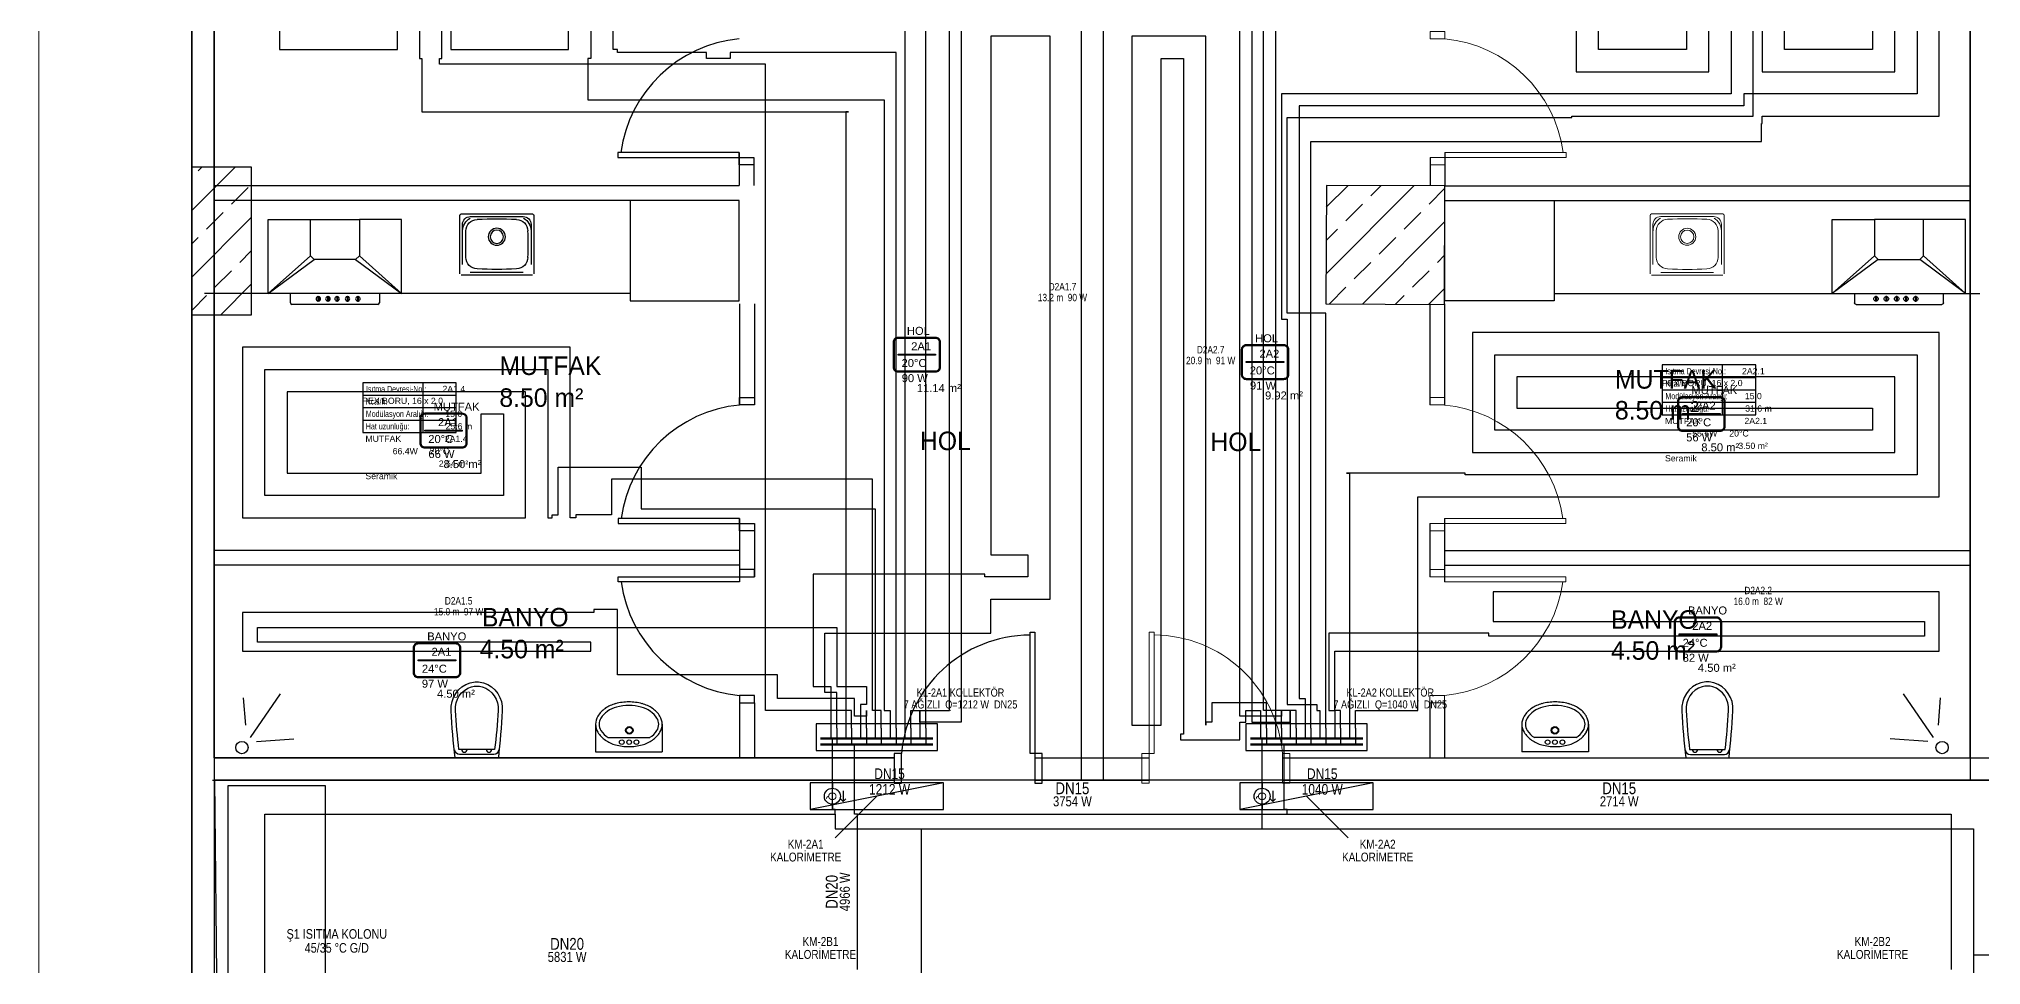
# Model space of a CAD drawing. Header units: centimetres. Extents: x 247996 to 315152, y -468471 to -440326.
# Drawn here: x 286969 to 288279, y -441867 to -441242 of the extents above; entities that cross this region are included whole.
import ezdxf
from ezdxf.enums import TextEntityAlignment as Align

# ---------------------------------------------------------------- set-up
doc = ezdxf.new("R2010")
doc.units = ezdxf.units.CM
doc.linetypes.add('ISITMA DONUS HATTI', pattern=[1.66, 1.57, -0.02, -0.07])
for name, color, linetype, lineweight in [('SCOTT-ANTED', 144, 'Continuous', 0), ('SCOTT-ARC_Tefriş1', 117, 'Continuous', 9), ('SCOTT-M_Kapi_Kesit', 171, 'Continuous', 20), ('SCOTT-MTY-ISITMA-CAP', 41, 'Continuous', 30), ('SCOTT-MTY-ISITMA-DONUS-BORU', 30, 'ISITMA DONUS HATTI', 30), ('SCOTT-MTY-ISITMA-GIDIS-BORU', 10, 'Continuous', 30)]:
    doc.layers.add(name, color=color, linetype=linetype, lineweight=lineweight)
for name, color, linetype in [('SCOTT-MKDU0', 50, 'Continuous'), ('SCOTT-MTY-ISIKAYBIMAHAL', 2, 'Continuous'), ('SCOTT-MTY-KALORIMETRE', 6, 'Continuous'), ('SCOTT-MTY-KOLLETÖR', 7, 'Continuous'), ('SCOTT-MTY-PEX-BORU', 1, 'Continuous'), ('SCOTT-MTY-RADYATÖR', 2, 'Continuous'), ('SCOTT-MTY-SAYAC', 3, 'Continuous'), ('SCOTT-MTY-TES-SAFT', 8, 'Continuous')]:
    doc.layers.add(name, color=color, linetype=linetype)
doc.styles.add('MtXpl_Comic_Sans_MS', font='comic.ttf')
doc.styles.add('MTYCAPLT', font='arial.ttf')
doc.styles.add('ROTAS', font='arial.ttf')

# ---------------------------------------------------------------- blocks, each defined once
blk = doc.blocks.new('T-DOLAP')
blk.add_line((-45, -9), (45, 9))
blk.add_lwpolyline([(-45, -9), (45, -9), (45, 9), (-45, 9)], close=True)
blk = doc.blocks.new('T-KALORIMETRE')
for p, q in [((-10, 0), (-6, 0)), ((6, 0), (10, 0))]:
    blk.add_line(p, q)
blk.add_lwpolyline([(-4, 8), (4, 8), (2, 10), (4, 8), (2, 6)])
blk.add_circle((0, 0), 6)
at = {"style": 'ROTAS'}
blk.add_text('Q', height=6, dxfattribs=at).set_placement((0, 0), align=Align.MIDDLE_CENTER)
blk = doc.blocks.new('MTY-ETIKET')
at = {"layer": 'SCOTT-MTY-RADYATÖR'}
for p, q in [((2.69, 0), (2.69, 8)), ((-7, 6), (8, 6)), ((-7, 4), (8, 4)), ((-7, 2), (8, 2))]:
    blk.add_line(p, q, dxfattribs=at)
blk.add_lwpolyline([(8, 0), (8, 8), (-7, 8), (-7, 0)], close=True, dxfattribs=at)
at = {"layer": 'SCOTT-MTY-RADYATÖR', "style": 'MTYCAPLT', "width": 0.65}
for s, p in [('Isıtma Devresi-No.:', (-6.5, 7)), ('Kcal/h:', (-6.5, 5)), ('Modülasyon Aralığı:', (-6.5, 3)), ('Hat uzunluğu:', (-6.5, 1))]:
    blk.add_text(s, height=1, rotation=360, dxfattribs=at).set_placement(p, align=Align.MIDDLE_LEFT)
for tag, p in [('NO1_001', (5.8, 6.5)), ('AR_001', (6.25, 2.5)), ('UZ_001', (6.31, 0.51))]:
    blk.add_attdef(tag, p, '', height=1, rotation=360, dxfattribs=at)
at = {"layer": 'SCOTT-MTY-RADYATÖR', "color": 2, "style": 'MTYCAPLT', "width": 0.65}
for tag, p in [('BORU_001', (-7.07, 4.59)), ('YER_001', (2.9, 4.5))]:
    blk.add_attdef(tag, p, '', height=1, dxfattribs=at)
blk = doc.blocks.new('MTY-RADYATOR MAHAL')
at = {"layer": 'SCOTT-MTY-ISIKAYBIMAHAL', "color": 2}
for points in [[(-35.7, 18.4), (-35.7, -18.4, 0.414214), (-28.2, -25.9), (28.2, -25.9, 0.414214), (35.7, -18.4), (35.7, 18.4, 0.414214), (28.2, 25.9), (-28.2, 25.9, 0.414214)], [(-34.2, 18.4), (-34.2, -18.4, 0.414214), (-28.2, -24.4), (28.2, -24.4, 0.414214), (34.2, -18.4), (34.2, 18.4, 0.414214), (28.2, 24.4), (-28.2, 24.4, 0.414214)]]:
    blk.add_lwpolyline(points, format="xyb", close=True, dxfattribs=at)
at = {"layer": 'SCOTT-MTY-ISIKAYBIMAHAL', "color": 4}
for points in [[(-35.2, 18.4), (-35.2, -18.4, 0.414214), (-28.2, -25.4), (28.2, -25.4, 0.414214), (35.2, -18.4), (35.2, 18.4, 0.414214), (28.2, 25.4), (-28.2, 25.4, 0.414214)], [(-34.7, 18.4), (-34.7, -18.4, 0.414214), (-28.2, -24.9), (28.2, -24.9, 0.414214), (34.7, -18.4), (34.7, 18.4, 0.414214), (28.2, 24.9), (-28.2, 24.9, 0.414214)]]:
    blk.add_lwpolyline(points, format="xyb", close=True, dxfattribs=at)
at = {"layer": 'SCOTT-MTY-ISIKAYBIMAHAL', "color": 2}
blk.add_lwpolyline([(-28.2, 0.8), (28.2, 0.8), (28.2, -0.8), (-28.2, -0.8)], close=True, dxfattribs=at)
at = {"layer": 'SCOTT-MTY-ISIKAYBIMAHAL', "color": 1, "style": 'MTYCAPLT', "width": 0.65}
for tag, p in [('MAHAL_001', (-14.9, 29.8)), ('NO_001', (-8.3, 6.7))]:
    blk.add_attdef(tag, p, '', height=12, rotation=360, dxfattribs=at)
at = {"layer": 'SCOTT-MTY-ISIKAYBIMAHAL', "color": 4, "style": 'MTYCAPLT', "width": 0.65}
for tag, p in [('DERECE_001', (-22.8, -18.5)), ('ISIKAYBI_001', (-22.7, -41.1))]:
    blk.add_attdef(tag, p, '', height=12, rotation=360, dxfattribs=at)
blk.add_attdef('ALAN', text='', height=12, rotation=360, dxfattribs=at).set_placement((0, -50), align=Align.MIDDLE_LEFT)
blk = doc.blocks.new('ocak+dav')
at = {"color": 251}
for p, q in [((15, 50), (15, 56.3)), ((16, 57.3), (74, 57.3)), ((75, 56.3), (75, 50))]:
    blk.add_line(p, q, dxfattribs=at)
at = {"color": 7}
for p, q in [((29.2, 54.6), (29.2, 55.1)), ((29.8, 55.1), (29.2, 55.1)), ((29.2, 52.1), (29.2, 54.6)), ((29.8, 54.6), (29.8, 55.1)), ((29.8, 52.1), (29.8, 54.6)), ((36.2, 54.6), (36.2, 55.1)), ((36.8, 55.1), (36.2, 55.1)), ((36.2, 52.1), (36.2, 54.6)), ((36.8, 54.6), (36.8, 55.1)), ((36.8, 52.1), (36.8, 54.6)), ((43.2, 54.6), (43.2, 55.1)), ((43.8, 55.1), (43.2, 55.1)), ((43.2, 52.1), (43.2, 54.6)), ((43.8, 54.6), (43.8, 55.1)), ((43.8, 52.1), (43.8, 54.6)), ((49.4, 54.6), (49.4, 55.1)), ((49.4, 55.1), (50, 55.1)), ((49.4, 52.1), (49.4, 54.6)), ((50, 54.6), (50, 55.1)), ((50, 52.1), (50, 54.6)), ((55.9, 54.6), (55.9, 55.1)), ((55.9, 55.1), (56.6, 55.1)), ((55.9, 52.1), (55.9, 54.6)), ((56.6, 54.6), (56.6, 55.1)), ((56.6, 52.1), (56.6, 54.6)), ((29.8, 52.1), (29.2, 52.1)), ((36.8, 52.1), (36.2, 52.1)), ((43.8, 52.1), (43.2, 52.1)), ((50, 52.1), (49.4, 52.1)), ((56.6, 52.1), (55.9, 52.1))]:
    blk.add_line(p, q, dxfattribs=at)
for p, q in [((0, 50), (28.5, 24.5)), ((31, 27), (0, 50)), ((0, 50), (90, 50)), ((0, 50), (0, 0)), ((90, 50), (59, 27)), ((61.5, 24.5), (90, 50)), ((90, 50), (90, 0)), ((0, 0), (28.5, 0)), ((90, 0), (61.5, 0))]:
    blk.add_line(p, q)
at = {"color": 251}
for centre, start, end in [((16, 56.3), 90, 180), ((74, 56.3), 0, 90)]:
    blk.add_arc(centre, 1, start, end, dxfattribs=at)
at = {"color": 7}
for centre, start, end in [((29.5, 53.6), 102.6235, 257.3767), ((29.5, 53.6), 280.5754, 79.4621), ((36.5, 53.6), 102.6235, 257.3767), ((36.5, 53.6), 280.5754, 79.4621), ((43.5, 53.6), 102.6235, 257.3767), ((43.5, 53.6), 280.5754, 79.4621), ((49.7, 53.6), 102.6235, 257.3767), ((49.7, 53.6), 280.5754, 79.4621), ((56.3, 53.6), 102.6235, 257.3767), ((56.3, 53.6), 280.5754, 79.4621)]:
    blk.add_arc(centre, 1.54, start, end, dxfattribs=at)
at = {"invisible_edges": 1}
for points in [[(61.5, 24.5), (28.5, 24.5), (31, 27), (59, 27)], [(28.5, 24.5), (61.5, 24.5), (61.5, 0), (28.5, 0)]]:
    blk.add_3dface(points, dxfattribs=at)
blk = doc.blocks.new('UIU')
at = {"layer": 'SCOTT-ARC_Tefriş1'}
for p, q in [((534349.4, 4471056.6), (534349.4, 4471096)), ((534350.4, 4471097), (534398.4, 4471097)), ((534351.3, 4471062.8), (534351.3, 4471089.9)), ((534356.6, 4471095.2), (534392.3, 4471095.2)), ((534397.6, 4471089.9), (534397.6, 4471062.8)), ((534399.4, 4471096), (534399.4, 4471056.6)), ((534398.4, 4471055.6), (534350.4, 4471055.6)), ((534392.3, 4471057.5), (534356.6, 4471057.5))]:
    blk.add_line(p, q, dxfattribs=at)
at = {"layer": 'SCOTT-ARC_Tefriş1', "extrusion": (0, 0, -1)}
for centre, major_axis, start_param, end_param in [((534350.4, 4471096), (0.707, 0.707), 3.926991, 5.497787), ((534356.6, 4471089.9), (-3.75, 3.75), 5.497787, 7.068583), ((534361.4, 4471085.4), (-7.14, 7.14), 5.524757, 6.541187), ((534361.5, 4471085.4), (-5.66, 5.66), 5.524757, 7.028844), ((534374.4, 4470761.4), (332.3, 0), 4.67265, 4.752129), ((534387.3, 4471085.4), (-5.66, 5.66), 0.825137, 2.329224), ((534392.3, 4471089.9), (3.75, 3.75), -0.785398, 0.785398), ((534387.4, 4471085.4), (7.14, 7.14), -0.258001, 0.758428), ((534398.4, 4471096), (0.707, 0.707), -0.785398, 0.785398), ((534685.7, 4471076.6), (-234.9, 234.9), 5.470817, 5.524757), ((534374.4, 4471081.6), (-4.07, 4.07), 3.926991, 10.210176), ((534374.4, 4471081.6), (-3.18, 3.18), 3.926991, 10.210176), ((534063.2, 4471076.6), (234.9, 234.9), 0.758428, 0.812368), ((534361.5, 4471067.9), (5.66, 5.66), 2.395934, 3.900021), ((534387.3, 4471067.9), (5.66, 5.66), 0.812368, 2.316455), ((534374.4, 4471391.9), (332.3, 0), 1.531058, 1.610536)]:
    blk.add_ellipse(centre, major_axis=major_axis, ratio=1, start_param=start_param, end_param=end_param, dxfattribs=at)
blk = doc.blocks.new('asudhsaudhsa')
at = {"layer": 'SCOTT-M_Kapi_Kesit'}
for points in [[(526319.1, 4501829.3), (526319.1, 4501834.3), (526329.1, 4501834.3), (526329.1, 4501829.3), (526319.1, 4501829.3)], [(526319.1, 4501744.3), (526319.1, 4501749.3), (526329.1, 4501749.3), (526329.1, 4501744.3), (526319.1, 4501744.3)]]:
    blk.add_lwpolyline(points, dxfattribs=at)
blk.add_lwpolyline([(526329.1, 4501829.3), (526329.1, 4501826), (526410.9, 4501826), (526410.9, 4501829.3)], close=True, dxfattribs=at)
blk.add_arc((526320.8, 4501837.9), 88.9, 275.3081, 352.3253, dxfattribs=at)
blk = doc.blocks.new('uhasduhsadu')
at = {"layer": 'SCOTT-M_Kapi_Kesit'}
blk.add_lwpolyline([(684335.9, 4531169.3), (684332.6, 4531169.3), (684332.6, 4531251.2), (684335.9, 4531251.2)], close=True, dxfattribs=at)
for points in [[(684240.9, 4531149.3), (684245.9, 4531149.3), (684245.9, 4531169.3), (684240.9, 4531169.3), (684240.9, 4531149.3)], [(684335.9, 4531149.3), (684340.9, 4531149.3), (684340.9, 4531169.3), (684335.9, 4531169.3), (684335.9, 4531149.3)]]:
    blk.add_lwpolyline(points, dxfattribs=at)
blk.add_arc((684333.2, 4531161.7), 87.6, 90.3687, 174.9809, dxfattribs=at)

msp = doc.modelspace()

# ---------------------------------------------------------------- linework, layer by layer
at = {"layer": 'SCOTT-ANTED'}
msp.add_line((286968.5, -440326.5), (286968.5, -447826.5), dxfattribs=at)
at = {"layer": 'SCOTT-MKDU0', "color": 8, "ltscale": 0.03}
for p, q in [((287071.8, -440508.2), (287071.8, -443082.1)), ((287071.8, -443082.1), (287071.8, -440508.2)), ((287086.8, -440523.2), (287086.8, -443082.1)), ((287071.8, -440527.3), (287071.8, -441742.1)), ((287086.8, -440527.3), (287086.8, -441742.1)), ((287086.8, -441727.1), (287086.8, -440527.3)), ((287671.8, -440525.2), (287671.8, -441742.1)), ((287671.8, -440525.3), (287671.8, -441742.1)), ((287671.8, -440525.3), (287671.8, -441727.1)), ((287686.8, -440525.2), (287686.8, -441742.1)), ((287686.8, -440525.3), (287686.8, -441742.1)), ((287686.8, -440525.3), (287686.8, -441727.1)), ((288271.8, -440527.3), (288271.8, -441742.1)), ((288271.8, -440527.3), (288271.8, -441742.1)), ((288271.8, -441727.1), (288271.8, -440527.3)), ((287441.1, -441318.5), (287441.1, -441340.7)), ((287451.1, -441321.8), (287451.1, -441340.7)), ((287907.4, -441321.8), (287907.4, -441340.7)), ((287917.4, -441318.5), (287917.4, -441340.7)), ((287071.9, -441357.5), (287101.2, -441328.2)), ((287071.9, -441328.2), (287111.9, -441328.2)), ((287071.9, -441428.2), (287071.9, -441328.2)), ((287076, -441330.9), (287078.7, -441328.2)), ((287111.9, -441328.2), (287111.9, -441428.2)), ((287441.1, -441341), (287086.8, -441341)), ((287098.5, -441353.4), (287109.7, -441342.2)), ((287837.4, -441340.7), (287837.1, -441420.7)), ((287837.2, -441400.5), (287896.7, -441340.9)), ((287837.3, -441355.4), (287852, -441340.8)), ((287917.4, -441341), (287837.4, -441340.7)), ((287867.4, -441347.8), (287874.4, -441340.8)), ((287906.7, -441353.4), (287917.4, -441342.7)), ((287917.1, -441421), (287917.4, -441341)), ((287917.4, -441341), (288271.8, -441341)), ((287071.9, -441402.4), (287111.9, -441362.4)), ((287081.6, -441370.2), (287092.9, -441359)), ((287441.1, -441351), (287086.8, -441351)), ((287123.3, -441363.7), (287151.8, -441363.7)), ((287123.3, -441413.7), (287123.3, -441363.7)), ((287213.3, -441363.7), (287184.8, -441363.7)), ((287213.3, -441413.7), (287213.3, -441363.7)), ((287252.6, -441400.4), (287252.6, -441361)), ((287253.6, -441360), (287301.6, -441360)), ((287259.7, -441361.8), (287295.4, -441361.8)), ((287302.6, -441361), (287302.6, -441400.4)), ((287441.1, -441351), (287367.5, -441351)), ((287367.5, -441351), (287367.5, -441418.7)), ((287441.1, -441418.7), (287441.1, -441351)), ((287850.6, -441364.6), (287861.8, -441353.4)), ((287889.9, -441370.2), (287901.1, -441359)), ((287917.4, -441351), (288271.8, -441351)), ((287071.9, -441380), (287076, -441375.8)), ((287254.4, -441394.2), (287254.4, -441367.1)), ((287300.7, -441367.1), (287300.7, -441394.2)), ((287837.3, -441377.9), (287845, -441370.2)), ((287861.7, -441420.8), (287917.3, -441365.2)), ((287873, -441387.1), (287884.2, -441375.8)), ((287104.1, -441392.7), (287111.9, -441384.9)), ((287151.8, -441388.2), (287123.3, -441413.7)), ((287213.3, -441413.7), (287184.8, -441388.2)), ((287912.3, -441392.7), (287917.2, -441387.8)), ((287087.2, -441409.5), (287098.5, -441398.3)), ((287123.3, -441413.7), (287154.3, -441390.7)), ((287182.3, -441390.7), (287213.3, -441413.7)), ((287301.6, -441401.4), (287253.6, -441401.4)), ((287295.4, -441399.5), (287259.7, -441399.5)), ((287856.2, -441403.9), (287867.4, -441392.7)), ((287895.5, -441409.5), (287906.7, -441398.3)), ((287071.9, -441424.9), (287081.6, -441415.1)), ((287367.5, -441413.7), (287080.2, -441413.7)), ((287367.5, -441413.7), (287080.2, -441413.7)), ((287091, -441428.2), (287111.9, -441407.3)), ((287213.3, -441413.7), (287123.3, -441413.7)), ((287138.3, -441420), (287138.3, -441413.7)), ((287156.8, -441415.7), (287156.8, -441418.3)), ((287156.8, -441415.7), (287157.4, -441415.7)), ((287157.4, -441415.7), (287157.4, -441418.3)), ((287163.4, -441415.7), (287163.4, -441418.3)), ((287163.4, -441415.7), (287164, -441415.7)), ((287164, -441415.7), (287164, -441418.3)), ((287169.5, -441415.7), (287169.5, -441418.3)), ((287169.5, -441415.7), (287170.1, -441415.7)), ((287170.1, -441415.7), (287170.1, -441418.3)), ((287176.5, -441415.7), (287176.5, -441418.3)), ((287176.5, -441415.7), (287177.1, -441415.7)), ((287177.1, -441415.7), (287177.1, -441418.3)), ((287183.5, -441415.7), (287183.5, -441418.3)), ((287183.5, -441415.7), (287184.1, -441415.7)), ((287184.1, -441415.7), (287184.1, -441418.3)), ((287198.3, -441413.7), (287198.3, -441420)), ((287441.4, -441413.7), (287441.1, -441413.7)), ((287441.4, -441413.7), (287441.1, -441413.7)), ((287839.4, -441420.7), (287850.6, -441409.5)), ((287884.1, -441420.9), (287889.9, -441415.1)), ((287906.5, -441420.9), (287917.1, -441410.3)), ((287917.1, -441413.7), (287917.4, -441413.7)), ((287917.1, -441413.7), (287917.4, -441413.7)), ((287991, -441413.7), (288278.3, -441413.7)), ((287991, -441413.7), (288278.3, -441413.7)), ((287111.9, -441428.2), (287071.9, -441428.2)), ((287197.3, -441421), (287139.3, -441421)), ((287156.8, -441418.3), (287156.8, -441418.8)), ((287157.4, -441418.8), (287156.8, -441418.8)), ((287157.4, -441418.3), (287157.4, -441418.8)), ((287163.4, -441418.3), (287163.4, -441418.8)), ((287164, -441418.8), (287163.4, -441418.8)), ((287164, -441418.3), (287164, -441418.8)), ((287169.5, -441418.3), (287169.5, -441418.8)), ((287169.5, -441418.8), (287170.1, -441418.8)), ((287170.1, -441418.3), (287170.1, -441418.8)), ((287176.5, -441418.3), (287176.5, -441418.8)), ((287176.5, -441418.8), (287177.1, -441418.8)), ((287177.1, -441418.3), (287177.1, -441418.8)), ((287183.5, -441418.3), (287183.5, -441418.8)), ((287183.5, -441418.8), (287184.1, -441418.8)), ((287184.1, -441418.3), (287184.1, -441418.8)), ((287367.5, -441418.7), (287441.1, -441418.7)), ((287441.4, -441420.7), (287441.4, -441488.9)), ((287451.4, -441420.7), (287451.4, -441488.9)), ((287837.1, -441420.7), (287917.1, -441421)), ((287907.1, -441420.7), (287907.1, -441488.9)), ((287917.1, -441420.7), (287917.1, -441488.9)), ((287441.4, -441565.6), (287441.4, -441608.2)), ((287451.4, -441568.9), (287451.4, -441604.9)), ((287907.1, -441568.9), (287907.1, -441604.9)), ((287917.1, -441565.6), (287917.1, -441608.2)), ((287441.4, -441587.1), (287086.8, -441587.1)), ((287441.4, -441597.1), (287086.8, -441597.1)), ((287917.1, -441587.1), (288271.8, -441587.1)), ((287917.1, -441597.1), (288271.8, -441597.1)), ((287108.1, -441704.9), (287106.7, -441686.6)), ((287111.4, -441713.4), (287131.6, -441683.8)), ((287441.4, -441689.9), (287441.4, -441727.1)), ((287451.4, -441689.9), (287451.4, -441727.1)), ((287907.1, -441689.9), (287907.1, -441727.1)), ((287917.1, -441689.9), (287917.1, -441727.1)), ((288247.1, -441713.4), (288226.9, -441683.8)), ((288250.4, -441704.9), (288251.8, -441686.6)), ((287344.2, -441704.4), (287344.2, -441723.1)), ((287389.2, -441704.4), (287389.2, -441723.1)), ((287969.3, -441704.4), (287969.3, -441723.1)), ((288014.3, -441704.4), (288014.3, -441723.1)), ((287115.3, -441716.1), (287140.7, -441714.2)), ((287352.7, -441713.4), (287380.8, -441713.4)), ((288005.9, -441713.4), (287977.8, -441713.4)), ((288243.2, -441716.1), (288217.8, -441714.2)), ((287086.8, -441727.1), (287545.7, -441727.1)), ((287545.7, -441727.1), (287086.8, -441727.1)), ((287344.2, -441723.1), (287389.2, -441723.1)), ((287640.7, -441727.1), (287717.8, -441727.1)), ((287686.8, -441727.1), (287717.8, -441727.1)), ((287807.8, -441727.1), (288651.4, -441727.1)), ((287807.8, -441727.1), (288271.8, -441727.1)), ((288014.3, -441723.1), (287969.3, -441723.1)), ((287085.8, -441742.1), (287545.7, -441742.1)), ((288641.4, -441742.1), (287087, -441742.1)), ((287087, -441742.1), (287101.9, -443053.2)), ((287640.7, -441742.1), (287717.8, -441742.1)), ((287807.8, -441742.1), (288651.4, -441742.1))]:
    msp.add_line(p, q, dxfattribs=at)
for points in [[(287441.1, -441321.8), (287441.1, -441318.5), (287359.3, -441318.5), (287359.3, -441321.8)], [(287917.4, -441351), (287991, -441351), (287991, -441418.7), (287917.4, -441418.7)], [(287441.4, -441568.9), (287441.4, -441565.6), (287359.5, -441565.6), (287359.5, -441568.9)], [(287441.4, -441604.9), (287441.4, -441608.2), (287359.5, -441608.2), (287359.5, -441604.9)], [(287640.7, -441724.1), (287637.4, -441724.1), (287637.4, -441642.2), (287640.7, -441642.2)], [(287640.7, -441724.1), (287637.4, -441724.1), (287637.4, -441642.2), (287640.7, -441642.2)], [(287640.7, -441724.1), (287637.4, -441724.1), (287637.4, -441642.2), (287640.7, -441642.2)]]:
    msp.add_lwpolyline(points, close=True, dxfattribs=at)
for points in [[(287451.1, -441321.8), (287451.1, -441326.8), (287441.1, -441326.8), (287441.1, -441321.8), (287451.1, -441321.8)], [(287451.4, -441483.9), (287451.4, -441488.9), (287441.4, -441488.9), (287441.4, -441483.9), (287451.4, -441483.9)], [(287451.4, -441568.9), (287451.4, -441573.9), (287441.4, -441573.9), (287441.4, -441568.9), (287451.4, -441568.9)], [(287451.4, -441604.9), (287451.4, -441599.9), (287441.4, -441599.9), (287441.4, -441604.9), (287451.4, -441604.9)], [(287451.4, -441689.9), (287451.4, -441684.9), (287441.4, -441684.9), (287441.4, -441689.9), (287451.4, -441689.9)], [(287545.7, -441744.1), (287550.7, -441744.1), (287550.7, -441724.1), (287545.7, -441724.1), (287545.7, -441744.1)], [(287545.7, -441744.1), (287550.7, -441744.1), (287550.7, -441724.1), (287545.7, -441724.1), (287545.7, -441744.1)], [(287545.7, -441744.1), (287550.7, -441744.1), (287550.7, -441724.1), (287545.7, -441724.1), (287545.7, -441744.1)], [(287640.7, -441744.1), (287645.7, -441744.1), (287645.7, -441724.1), (287640.7, -441724.1), (287640.7, -441744.1)], [(287640.7, -441744.1), (287645.7, -441744.1), (287645.7, -441724.1), (287640.7, -441724.1), (287640.7, -441744.1)], [(287640.7, -441744.1), (287645.7, -441744.1), (287645.7, -441724.1), (287640.7, -441724.1), (287640.7, -441744.1)]]:
    msp.add_lwpolyline(points, dxfattribs=at)
for points in [[(287249.4, -441727.1, -0.01664), (287246.8, -441695.3, -0.351622), (287259.6, -441676.4, -0.068714), (287264, -441675.8, -0.068714), (287268.5, -441676.4, -0.351622), (287281.2, -441695.3, -0.01664), (287278.6, -441727.1)], [(288109.1, -441727.1, 0.01664), (288111.7, -441695.3, 0.351622), (288098.9, -441676.4, 0.068714), (288094.5, -441675.8, 0.068714), (288090.1, -441676.4, 0.351622), (288077.3, -441695.3, 0.01664), (288079.9, -441727.1)], [(287252, -441721.5, -0.016866), (287249.7, -441695.1, -0.351778), (287260.4, -441679.1, -0.068022), (287264, -441678.6, -0.068022), (287267.6, -441679.1, -0.351778), (287278.4, -441695.1, -0.016866), (287276.1, -441721.5)], [(288106.5, -441721.5, 0.016866), (288108.8, -441695.1, 0.351778), (288098.1, -441679.1, 0.068022), (288094.5, -441678.6, 0.068022), (288090.9, -441679.1, 0.351778), (288080.1, -441695.1, 0.016866), (288082.5, -441721.5)]]:
    msp.add_lwpolyline(points, format="xyb", close=True, dxfattribs=at)
for points in [[(287278.9, -441721.7, -0.389191), (287275.6, -441724.7), (287264, -441724.7), (287252.5, -441724.7, -0.389191), (287249.2, -441721.7, -0.389191)], [(288079.6, -441721.7, 0.389191), (288083, -441724.7), (288094.5, -441724.7), (288106, -441724.7, 0.389191), (288109.3, -441721.7, 0.389191)]]:
    msp.add_lwpolyline(points, format="xyb", dxfattribs=at)
for centre, radius in [((287105.6, -441720.1, 51), 4.14), ((287361.9, -441716.5), 1.56), ((287367, -441708.5), 2.52), ((287367, -441708.5), 2.12), ((287366.9, -441716.5), 1.56), ((287371.8, -441716.5), 1.56), ((287986.7, -441716.5), 1.56), ((287991.6, -441708.5), 2.52), ((287991.6, -441708.5), 2.12), ((287991.6, -441716.5), 1.56), ((287996.7, -441716.5), 1.56), ((288252.9, -441720.1, 51), 4.14)]:
    msp.add_circle(centre, radius, dxfattribs=at)
for centre, radius, start, end in [((287449.4, -441330.4), 88.9, 95.3081, 172.3253), ((287157.1, -441417.3), 1.54, 100.5754, 259.4621), ((287157.1, -441417.3), 1.54, 282.6235, 77.3767), ((287163.6, -441417.3), 1.54, 100.5754, 259.4621), ((287163.6, -441417.3), 1.54, 282.6235, 77.3767), ((287169.8, -441417.3), 1.54, 100.5754, 259.4621), ((287169.8, -441417.3), 1.54, 282.6235, 77.3767), ((287176.8, -441417.3), 1.54, 100.5754, 259.4621), ((287176.8, -441417.3), 1.54, 282.6235, 77.3767), ((287183.8, -441417.3), 1.54, 100.5754, 259.4621), ((287183.8, -441417.3), 1.54, 282.6235, 77.3767), ((287139.3, -441420), 1, 180, 270), ((287197.3, -441420), 1, 270, 0), ((287449.6, -441577.5), 88.9, 95.3081, 172.3253), ((287449.6, -441596.4), 88.9, 187.6747, 264.6919), ((287637.9, -441731.8), 87.6, 90.3687, 174.9809), ((287637.9, -441731.8), 87.6, 90.3687, 174.9809), ((287637.9, -441731.8), 87.6, 90.3687, 174.9809), ((287364.2, -441713.7), 24.1, 105.5176, 123.8347), ((287366.7, -441722.8), 33.5, 90, 105.5176), ((287366.7, -441722.8), 33.5, 74.4824, 90), ((287369.2, -441713.7), 24.1, 56.1653, 74.4824), ((287989.3, -441713.7), 24.1, 105.5176, 123.8347), ((287991.8, -441722.8), 33.5, 90, 105.5176), ((287991.8, -441722.8), 33.5, 74.4824, 90), ((287994.3, -441713.7), 24.1, 56.1653, 74.4824), ((287354.5, -441704.4), 10.3, 148.2866, 180), ((287354.5, -441704.4), 10.3, 180, 211.7134), ((287360.4, -441708), 17.2, 123.8347, 148.2866), ((287354.5, -441704.4), 7.93, 148.2866, 180), ((287354.5, -441704.4), 7.93, 180, 211.7134), ((287360.4, -441708), 14.8, 123.8347, 148.2866), ((287364.2, -441713.7), 21.7, 105.5176, 123.8347), ((287366.7, -441722.8), 31.1, 90, 105.5176), ((287366.7, -441722.8), 31.1, 74.4824, 90), ((287369.2, -441713.7), 21.7, 56.1653, 74.4824), ((287373, -441708), 14.8, 31.7134, 56.1653), ((287373, -441708), 17.2, 31.7134, 56.1653), ((287378.9, -441704.4), 7.93, 0, 31.7134), ((287378.9, -441704.4), 7.93, 328.2866, 0), ((287378.9, -441704.4), 10.3, 0, 31.7134), ((287378.9, -441704.4), 10.3, 328.2866, 0), ((287979.6, -441704.4), 10.3, 148.2866, 180), ((287979.6, -441704.4), 10.3, 180, 211.7134), ((287985.5, -441708), 17.2, 123.8347, 148.2866), ((287979.6, -441704.4), 7.93, 148.2866, 180), ((287979.6, -441704.4), 7.93, 180, 211.7134), ((287985.5, -441708), 14.8, 123.8347, 148.2866), ((287989.3, -441713.7), 21.7, 105.5176, 123.8347), ((287991.8, -441722.8), 31.1, 90, 105.5176), ((287991.8, -441722.8), 31.1, 74.4824, 90), ((287994.3, -441713.7), 21.7, 56.1653, 74.4824), ((287998.2, -441708), 14.8, 31.7134, 56.1653), ((287998.2, -441708), 17.2, 31.7134, 56.1653), ((288004, -441704.4), 7.93, 0, 31.7134), ((288004, -441704.4), 7.93, 328.2866, 0), ((288004, -441704.4), 10.3, 0, 31.7134), ((288004, -441704.4), 10.3, 328.2866, 0), ((287360.4, -441700.8), 17.2, 211.7134, 236.1653), ((287360.4, -441700.8), 14.8, 211.7134, 238.6233), ((287364.2, -441695.1), 24.1, 236.1653, 254.4824), ((287369.2, -441695.1), 24.1, 285.5176, 303.8347), ((287373, -441700.8), 14.8, 301.3767, 328.2866), ((287373, -441700.8), 17.2, 303.8347, 328.2866), ((287985.5, -441700.8), 17.2, 211.7134, 236.1653), ((287985.5, -441700.8), 14.8, 211.7134, 238.6233), ((287989.3, -441695.1), 24.1, 236.1653, 254.4824), ((287994.3, -441695.1), 24.1, 285.5176, 303.8347), ((287998.2, -441700.8), 14.8, 301.3767, 328.2866), ((287998.2, -441700.8), 17.2, 303.8347, 328.2866), ((287255.7, -441721.5), 1.78, 180, 0), ((287272.3, -441721.5), 1.78, 180, 0), ((287366.7, -441686), 33.5, 254.4824, 270), ((287366.7, -441686), 33.5, 270, 285.5176), ((287991.8, -441686), 33.5, 254.4824, 270), ((287991.8, -441686), 33.5, 270, 285.5176), ((288086.2, -441721.5), 1.78, 180, 0), ((288102.8, -441721.5), 1.78, 180, 0)]:
    msp.add_arc(centre, radius, start, end, dxfattribs=at)
at = {"layer": 'SCOTT-MKDU0', "color": 8, "ltscale": 0.03, "extrusion": (0, 0, -1)}
for centre, major_axis, start_param, end_param in [((287253.6, -441361), (0.707, 0.707), 3.926991, 5.497787), ((287259.7, -441367.1), (-3.75, 3.75), 5.497787, 7.068583), ((287264.6, -441371.6), (-7.14, 7.14), 5.524757, 6.541187), ((287264.7, -441371.7), (-5.66, 5.66), 5.524757, 7.028844), ((287277.6, -441695.6), (332.3, 0), 4.67265, 4.752129), ((287290.5, -441371.7), (-5.66, 5.66), 0.825137, 2.329224), ((287295.4, -441367.1), (3.75, 3.75), -0.785398, 0.785398), ((287290.6, -441371.6), (7.14, 7.14), -0.258001, 0.758428), ((287301.6, -441361), (0.707, 0.707), -0.785398, 0.785398), ((287588.8, -441380.4), (-234.9, 234.9), 5.470817, 5.524757), ((287277.6, -441375.4), (-4.07, 4.07), 3.926991, 10.210176), ((287277.6, -441375.4), (-3.18, 3.18), 3.926991, 10.210176), ((286966.3, -441380.4), (234.9, 234.9), 0.758428, 0.812368), ((287264.7, -441389.1), (5.66, 5.66), 2.395934, 3.900021), ((287290.5, -441389.1), (5.66, 5.66), 0.812368, 2.316455), ((287277.6, -441065.1), (332.3, 0), 1.531058, 1.610536)]:
    msp.add_ellipse(centre, major_axis=major_axis, ratio=1, start_param=start_param, end_param=end_param, dxfattribs=at)
at = {"layer": 'SCOTT-MKDU0', "color": 8, "ltscale": 0.03, "invisible_edges": 1}
for points in [[(287184.8, -441388.2), (287151.8, -441388.2), (287151.8, -441363.7), (287184.8, -441363.7)], [(287151.8, -441388.2), (287184.8, -441388.2), (287182.3, -441390.7), (287154.3, -441390.7)]]:
    msp.add_3dface(points, dxfattribs=at)
at = {"layer": 'SCOTT-MTY-ISITMA-DONUS-BORU', "const_width": 1.6}
for points in [[(287572, -441714), (287496, -441714)], [(287862, -441714), (287786, -441714)]]:
    msp.add_lwpolyline(points, dxfattribs=at)
at = {"layer": 'SCOTT-MTY-ISITMA-DONUS-BORU'}
for points in [[(287503, -441707), (287503, -441714)], [(287504, -441744), (287504, -441714)], [(287513, -441707), (287513, -441714)], [(287523, -441707), (287523, -441714)], [(287533, -441707), (287533, -441714)], [(287543, -441707), (287543, -441714)], [(287553, -441707), (287553, -441714)], [(287563, -441707), (287563, -441714)], [(287793, -441707), (287793, -441714)], [(287794, -441744), (287794, -441714)], [(287803, -441707), (287803, -441714)], [(287813, -441707), (287813, -441714)], [(287823, -441707), (287823, -441714)], [(287833, -441707), (287833, -441714)], [(287843, -441707), (287843, -441714)], [(287853, -441707), (287853, -441714)], [(287504, -441762), (287504, -441744)], [(287794, -441762), (287794, -441744)], [(287129, -441890), (287121, -441890), (287121, -441765), (287506, -441765)], [(287506, -441765), (287506, -441762), (287504, -441762)], [(287506, -441765), (287506, -441775), (287564, -441775)], [(287794, -441775), (287794, -441762)], [(287564, -441775), (287564, -441873)], [(287564, -441775), (287794, -441775)], [(287794, -441775), (288274, -441775), (288274, -441860)], [(288274, -441860), (288564, -441860)], [(288274, -441860), (288274, -441873)]]:
    msp.add_lwpolyline(points, dxfattribs=at)
at = {"layer": 'SCOTT-MTY-ISITMA-GIDIS-BORU', "const_width": 1.6}
for points in [[(287572, -441718), (287496, -441718)], [(287862, -441718), (287786, -441718)]]:
    msp.add_lwpolyline(points, dxfattribs=at)
at = {"layer": 'SCOTT-MTY-ISITMA-GIDIS-BORU'}
for points in [[(287507, -441707), (287507, -441718)], [(287517, -441707), (287517, -441718)], [(287527, -441707), (287527, -441718)], [(287537, -441707), (287537, -441718)], [(287547, -441707), (287547, -441718)], [(287557, -441707), (287557, -441718)], [(287567, -441707), (287567, -441718)], [(287797, -441707), (287797, -441718)], [(287807, -441707), (287807, -441718)], [(287817, -441707), (287817, -441718)], [(287827, -441707), (287827, -441718)], [(287837, -441707), (287837, -441718)], [(287847, -441707), (287847, -441718)], [(287857, -441707), (287857, -441718)], [(287519, -441744), (287519, -441718)], [(287809, -441744), (287809, -441718)], [(287519, -441762), (287519, -441744)], [(287809, -441762), (287809, -441744)], [(287521, -441765), (287519, -441765), (287519, -441762)], [(287521, -441870), (287521, -441765)], [(287521, -441765), (287811, -441765)], [(287811, -441765), (287811, -441762), (287809, -441762)], [(287811, -441765), (288259, -441765), (288259, -441870)]]:
    msp.add_lwpolyline(points, dxfattribs=at)
at = {"layer": 'SCOTT-MTY-KALORIMETRE'}
for p, q in [((287534, -441753), (287506, -441781)), ((287824, -441753), (287852, -441781))]:
    msp.add_line(p, q, dxfattribs=at)
at = {"layer": 'SCOTT-MTY-KOLLETÖR'}
for points in [[(287575, -441704), (287493, -441704), (287493, -441722), (287575, -441722)], [(287865, -441704), (287783, -441704), (287783, -441722), (287865, -441722)]]:
    msp.add_lwpolyline(points, close=True, dxfattribs=at)
at = {"layer": 'SCOTT-MTY-PEX-BORU'}
for points in [[(287131, -440545), (287131, -441249), (287210.5, -441249), (287210.5, -440575)], [(287517, -441707), (287517, -441695), (287459, -441695), (287459, -441259), (287239, -441259), (287239, -441255), (287240.5, -441255), (287240.5, -441249), (287240.5, -440545)], [(287246.5, -440545), (287246.5, -441249), (287326, -441249), (287326, -440575)], [(287547, -441707), (287547, -441251), (287435, -441251), (287435, -441255), (287419, -441255), (287419, -441251), (287359, -441251), (287359, -441249), (287356, -441249), (287356, -440545)], [(287837, -441707), (287837, -441427), (287811, -441427), (287811, -441295), (288003, -441295), (288003, -441294), (288006, -441294), (288125.5, -441294), (288125.5, -440550)], [(287827, -441707), (287827, -441311), (288131, -441311), (288131, -441299), (288131.5, -441299), (288131.5, -441294), (288251, -441294), (288251, -440550)], [(288006, -440550), (288006, -441264), (288095.5, -441264), (288095.5, -440580)], [(288131.5, -440550), (288131.5, -441264), (288221, -441264), (288221, -440580)], [(287225.5, -440560), (287225.5, -441249), (287225.5, -441255), (287227, -441255), (287227, -441291), (287515, -441291), (287513, -441291), (287513, -441707)], [(287341, -440560), (287341, -441249), (287341, -441255), (287339, -441255), (287339, -441283), (287539, -441283), (287539, -441695), (287543, -441695), (287543, -441707)], [(288110.5, -440565), (288110.5, -441279), (288006, -441279), (287807, -441279), (287807, -441431), (287811, -441431), (287811, -441691), (287831, -441691), (287831, -441695), (287833, -441695), (287833, -441707)], [(288236, -440565), (288236, -441279), (288131.5, -441279), (288119, -441279), (288119, -441287), (287819, -441287), (287819, -441687), (287823, -441687), (287823, -441707)], [(288080.5, -441234), (288080.5, -441249), (288021, -441249), (288021, -440565)], [(288206, -441234), (288206, -441249), (288146.5, -441249), (288146.5, -440565)], [(287591, -441075), (287591, -441703), (287563, -441703), (287563, -441695), (287563, -441707)], [(287567, -441707), (287567, -441695), (287583, -441695), (287583, -441091)], [(287807, -441707), (287807, -441695), (287807, -441699), (287779, -441699), (287779, -441167)], [(287787, -441171), (287787, -441703), (287813, -441703), (287813, -441695), (287813, -441707)], [(287557, -441707), (287557, -441695), (287567, -441695), (287567, -441183)], [(287817, -441707), (287817, -441695), (287795, -441695), (287795, -441203)], [(287553, -441227), (287553, -441707)], [(287803, -441227), (287803, -441707)], [(287507, -441707), (287507, -441683), (287499, -441683), (287499, -441643), (287611, -441643), (287611, -441620), (287651, -441620), (287651, -441240), (287611, -441240), (287611, -441590), (287636, -441590), (287636, -441605), (287611, -441605), (287607, -441605), (287607, -441603), (287491, -441603), (287491, -441679), (287503, -441679), (287503, -441707)], [(287797, -441707), (287797, -441690), (287760, -441690), (287760, -441703), (287756, -441703), (287756, -441705), (287756, -441240), (287706, -441240), (287706, -441705), (287726, -441705), (287726, -441255), (287741, -441255), (287741, -441705), (287741, -441711), (287739, -441711), (287739, -441715), (287779, -441715), (287779, -441703), (287783, -441703), (287783, -441695), (287793, -441695), (287793, -441707)], [(287857, -441707), (287857, -441695), (287899, -441695), (287899, -441551), (287936, -441551), (288251, -441551), (288251, -441440), (287936, -441440), (287936, -441521), (288221, -441521), (288221, -441470), (287966, -441470), (287966, -441491), (288206, -441491), (288206, -441506), (287951, -441506), (287951, -441455), (288236, -441455), (288236, -441536), (287936, -441536), (287931, -441536), (287931, -441535), (287851, -441535), (287853, -441535), (287853, -441707)], [(287537, -441707), (287537, -441695), (287531, -441695), (287531, -441539), (287355, -441539), (287355, -441563), (287331, -441563), (287331, -441565), (287327, -441565), (287327, -441450), (287106, -441450), (287106, -441565), (287297, -441565), (287297, -441480), (287136, -441480), (287136, -441535), (287267, -441535), (287267, -441495), (287282, -441495), (287282, -441550), (287121, -441550), (287121, -441465), (287312, -441465), (287312, -441565), (287315, -441565), (287315, -441563), (287319, -441563), (287319, -441531), (287375, -441531), (287375, -441559), (287533, -441559), (287533, -441707)], [(287847, -441707), (287847, -441695), (287843, -441695), (287843, -441655), (287950, -441655), (288251, -441655), (288251, -441615), (287950, -441615), (287950, -441635), (288241, -441635), (288241, -441645), (287950, -441645), (287947, -441645), (287947, -441643), (287839, -441643), (287839, -441695), (287843, -441695), (287843, -441707)], [(287527, -441707), (287527, -441695), (287527, -441699), (287519, -441699), (287519, -441687), (287467, -441687), (287467, -441671), (287359, -441671), (287359, -441627), (287343, -441627), (287343, -441629), (287341, -441629), (287106, -441629), (287106, -441655), (287341, -441655), (287341, -441649), (287116, -441649), (287116, -441639), (287341, -441639), (287507, -441639), (287507, -441679), (287527, -441679), (287527, -441691), (287523, -441691), (287523, -441707)]]:
    msp.add_lwpolyline(points, dxfattribs=at)
at = {"layer": 'SCOTT-MTY-TES-SAFT'}
msp.add_lwpolyline([(287096, -441940), (287162, -441940), (287162, -441746), (287096, -441746)], close=True, dxfattribs=at)

# ---------------------------------------------------------------- block references
at = {"layer": 'SCOTT-MKDU0', "color": 8, "ltscale": 0.03, "xscale": -1, "rotation": 180}
for name, p in [('asudhsaudhsa', (-238411.7, 4060507.5)), ('ocak+dav', (288178.8, -441363.7)), ('asudhsaudhsa', (-238412, 4060260.4))]:
    msp.add_blockref(name, p, dxfattribs=at)
at = {"layer": 'SCOTT-MKDU0', "color": 8, "ltscale": 0.03, "xscale": -1}
for name, p in [('UIU', (822455.3, -4912457)), ('uhasduhsadu', (972053.7, -4972893.4)), ('uhasduhsadu', (972053.7, -4972893.4)), ('uhasduhsadu', (972053.7, -4972893.4))]:
    msp.add_blockref(name, p, dxfattribs=at)
at = {"layer": 'SCOTT-MKDU0', "color": 8, "ltscale": 0.03}
msp.add_blockref('asudhsaudhsa', (-238412, -4943434.3), dxfattribs=at)
at = {"layer": 'SCOTT-MTY-ISIKAYBIMAHAL'}
ref = msp.add_blockref('MTY-RADYATOR MAHAL', (287561, -441455), dxfattribs=dict(at, xscale=0.45, yscale=0.45))
ref.add_attrib('DERECE_001', '20%%DC', (287550.7, -441463.3), dxfattribs={"height": 5.4, "rotation": 360, "style": 'MTYCAPLT'})
ref.add_attrib('MAHAL_001', 'HOL', (287554.3, -441441.6), dxfattribs={"height": 5.4, "rotation": 360, "style": 'MTYCAPLT'})
ref.add_attrib('ISIKAYBI_001', '90 W', (287550.8, -441473.5), dxfattribs={"height": 5.4, "rotation": 360, "style": 'MTYCAPLT'})
ref.add_attrib('NO_001', '2A1', (287557.2, -441452), dxfattribs={"height": 5.4, "rotation": 360, "style": 'MTYCAPLT'})
ref.add_attrib('ALAN', '11.14 m²', (287561, -441480.2), dxfattribs={"height": 5.4, "rotation": 360, "style": 'MTYCAPLT'})
ref = msp.add_blockref('MTY-RADYATOR MAHAL', (287796, -441460), dxfattribs=dict(at, xscale=0.45, yscale=0.45))
ref.add_attrib('DERECE_001', '20%%DC', (287785.7, -441468.3), dxfattribs={"height": 5.4, "rotation": 360, "style": 'MTYCAPLT'})
ref.add_attrib('MAHAL_001', 'HOL', (287789.3, -441446.6), dxfattribs={"height": 5.4, "rotation": 360, "style": 'MTYCAPLT'})
ref.add_attrib('ISIKAYBI_001', '91 W', (287785.8, -441478.5), dxfattribs={"height": 5.4, "rotation": 360, "style": 'MTYCAPLT'})
ref.add_attrib('NO_001', '2A2', (287792.2, -441457), dxfattribs={"height": 5.4, "rotation": 360, "style": 'MTYCAPLT'})
ref.add_attrib('ALAN', '9.92 m²', (287796, -441485.2), dxfattribs={"height": 5.4, "rotation": 360, "style": 'MTYCAPLT'})
ref = msp.add_blockref('MTY-RADYATOR MAHAL', (288090.4, -441495), dxfattribs=dict(at, xscale=0.45, yscale=0.45))
ref.add_attrib('DERECE_001', '20%%DC', (288080.2, -441503.3), dxfattribs={"height": 5.4, "rotation": 360, "style": 'MTYCAPLT'})
ref.add_attrib('MAHAL_001', 'MUTFAK', (288083.7, -441481.6), dxfattribs={"height": 5.4, "rotation": 360, "style": 'MTYCAPLT'})
ref.add_attrib('ISIKAYBI_001', '56 W', (288080.2, -441513.5), dxfattribs={"height": 5.4, "rotation": 360, "style": 'MTYCAPLT'})
ref.add_attrib('NO_001', '2A2', (288086.7, -441492), dxfattribs={"height": 5.4, "rotation": 360, "style": 'MTYCAPLT'})
ref.add_attrib('ALAN', '8.50 m²', (288090.4, -441520.2), dxfattribs={"height": 5.4, "rotation": 360, "style": 'MTYCAPLT'})
ref = msp.add_blockref('MTY-RADYATOR MAHAL', (287241.6, -441506.2), dxfattribs=dict(at, xscale=0.45, yscale=0.45))
ref.add_attrib('DERECE_001', '20%%DC', (287231.3, -441514.6), dxfattribs={"height": 5.4, "rotation": 360, "style": 'MTYCAPLT'})
ref.add_attrib('MAHAL_001', 'MUTFAK', (287234.9, -441492.8), dxfattribs={"height": 5.4, "rotation": 360, "style": 'MTYCAPLT'})
ref.add_attrib('ISIKAYBI_001', '66 W', (287231.4, -441524.7), dxfattribs={"height": 5.4, "rotation": 360, "style": 'MTYCAPLT'})
ref.add_attrib('NO_001', '2A1', (287237.9, -441503.2), dxfattribs={"height": 5.4, "rotation": 360, "style": 'MTYCAPLT'})
ref.add_attrib('ALAN', '8.50 m²', (287241.6, -441531.5), dxfattribs={"height": 5.4, "rotation": 360, "style": 'MTYCAPLT'})
ref = msp.add_blockref('MTY-RADYATOR MAHAL', (288088.1, -441643.8), dxfattribs=dict(at, xscale=0.45, yscale=0.45))
ref.add_attrib('DERECE_001', '24%%DC', (288077.8, -441652.1), dxfattribs={"height": 5.4, "rotation": 360, "style": 'MTYCAPLT'})
ref.add_attrib('MAHAL_001', 'BANYO', (288081.4, -441630.3), dxfattribs={"height": 5.4, "rotation": 360, "style": 'MTYCAPLT'})
ref.add_attrib('ISIKAYBI_001', '82 W', (288077.8, -441662.2), dxfattribs={"height": 5.4, "rotation": 360, "style": 'MTYCAPLT'})
ref.add_attrib('NO_001', '2A2', (288084.3, -441640.7), dxfattribs={"height": 5.4, "rotation": 360, "style": 'MTYCAPLT'})
ref.add_attrib('ALAN', '4.50 m²', (288088.1, -441669), dxfattribs={"height": 5.4, "rotation": 360, "style": 'MTYCAPLT'})
ref = msp.add_blockref('MTY-RADYATOR MAHAL', (287237.2, -441661.2), dxfattribs=dict(at, xscale=0.45, yscale=0.45))
ref.add_attrib('DERECE_001', '24%%DC', (287227, -441669.6), dxfattribs={"height": 5.4, "rotation": 360, "style": 'MTYCAPLT'})
ref.add_attrib('MAHAL_001', 'BANYO', (287230.6, -441647.8), dxfattribs={"height": 5.4, "rotation": 360, "style": 'MTYCAPLT'})
ref.add_attrib('ISIKAYBI_001', '97 W', (287227, -441679.7), dxfattribs={"height": 5.4, "rotation": 360, "style": 'MTYCAPLT'})
ref.add_attrib('NO_001', '2A1', (287233.5, -441658.2), dxfattribs={"height": 5.4, "rotation": 360, "style": 'MTYCAPLT'})
ref.add_attrib('ALAN', '4.50 m²', (287237.2, -441686.5), dxfattribs={"height": 5.4, "rotation": 360, "style": 'MTYCAPLT'})
at = {"layer": 'SCOTT-MTY-KALORIMETRE', "xscale": 0.9, "yscale": 0.9, "rotation": 270}
for p in [(287504, -441753), (287794, -441753)]:
    msp.add_blockref('T-KALORIMETRE', p, dxfattribs=at)
at = {"layer": 'SCOTT-MTY-PEX-BORU'}
ref = msp.add_blockref('MTY-ETIKET', (288093.5, -441495.5), dxfattribs=dict(at, xscale=4.2, yscale=4.2))
ref.add_attrib('UZ_001', '31.6 m', (288120, -441493.4), dxfattribs={"height": 4.2, "rotation": 360, "style": 'MTYCAPLT'})
ref.add_attrib('AR_001', '15.0', (288119.8, -441485), dxfattribs={"height": 4.2, "rotation": 360, "style": 'MTYCAPLT'})
ref.add_attrib('NO1_001', '2A2.1', (288117.9, -441468.2), dxfattribs={"height": 4.2, "rotation": 360, "style": 'MTYCAPLT'})
ref.add_attrib('BORU_001', 'PEX BORU, 16 x 2.0', (288063.8, -441476.2), dxfattribs={"height": 4.2, "style": 'MTYCAPLT'})
ref.add_attrib('MAHAL_001', 'MUTFAK', (288065.9, -441501.8), dxfattribs={"height": 4.2, "style": 'MTYCAPLT'})
ref.add_attrib('NO_001', '2A2.1', (288119.5, -441501.8), dxfattribs={"height": 4.2, "style": 'MTYCAPLT'})
ref.add_attrib('DERECE_001', '20°C', (288109.3, -441510.2), dxfattribs={"height": 4.2, "style": 'MTYCAPLT'})
ref.add_attrib('KCAL/H:_001', '55.6W', (288084.3, -441510.2), dxfattribs={"height": 4.2, "style": 'MTYCAPLT'})
ref.add_attrib('ALAN_001', '3.50 m²', (288115.4, -441518.6), dxfattribs={"height": 4.2, "style": 'MTYCAPLT'})
ref.add_attrib('MALZEMECINSI_001', 'Seramik', (288065.9, -441527), dxfattribs={"height": 4.2, "style": 'MTYCAPLT'})
ref = msp.add_blockref('MTY-ETIKET', (287216.5, -441507.5), dxfattribs=dict(at, xscale=4.2, yscale=4.2))
ref.add_attrib('UZ_001', '25.6 m', (287243, -441505.4), dxfattribs={"height": 4.2, "rotation": 360, "style": 'MTYCAPLT'})
ref.add_attrib('AR_001', '15.0', (287242.8, -441497), dxfattribs={"height": 4.2, "rotation": 360, "style": 'MTYCAPLT'})
ref.add_attrib('NO1_001', '2A1.4', (287240.9, -441480.2), dxfattribs={"height": 4.2, "rotation": 360, "style": 'MTYCAPLT'})
ref.add_attrib('BORU_001', 'PEX BORU, 16 x 2.0', (287186.8, -441488.2), dxfattribs={"height": 4.2, "style": 'MTYCAPLT'})
ref.add_attrib('MAHAL_001', 'MUTFAK', (287188.9, -441513.8), dxfattribs={"height": 4.2, "style": 'MTYCAPLT'})
ref.add_attrib('NO_001', '2A1.4', (287242.5, -441513.8), dxfattribs={"height": 4.2, "style": 'MTYCAPLT'})
ref.add_attrib('DERECE_001', '20°C', (287232.3, -441522.2), dxfattribs={"height": 4.2, "style": 'MTYCAPLT'})
ref.add_attrib('KCAL/H:_001', '66.4W', (287207.3, -441522.2), dxfattribs={"height": 4.2, "style": 'MTYCAPLT'})
ref.add_attrib('ALAN_001', '2.54 m²', (287238.4, -441530.6), dxfattribs={"height": 4.2, "style": 'MTYCAPLT'})
ref.add_attrib('MALZEMECINSI_001', 'Seramik', (287188.9, -441539), dxfattribs={"height": 4.2, "style": 'MTYCAPLT'})
at = {"layer": 'SCOTT-MTY-SAYAC', "rotation": 180}
for p in [(287534, -441753), (287824, -441753)]:
    msp.add_blockref('T-DOLAP', p, dxfattribs=at)

# ---------------------------------------------------------------- texts
at = {"layer": 'SCOTT-MKDU0', "color": 8, "ltscale": 0.03, "style": 'MtXpl_Comic_Sans_MS'}
for s, p in [('MUTFAK', (287279.4, -441468.7)), ('8.50 m²', (287279.3, -441490.2)), ('HOL', (287563.1, -441519.4)), ('BANYO', (287267.5, -441638.4)), ('4.50 m²', (287266, -441659.9))]:
    msp.add_text(s, height=12.5, dxfattribs=at).set_placement(p)
at = {"layer": 'SCOTT-MKDU0', "color": 8, "ltscale": 0.03, "char_height": 12.5, "attachment_point": 7}
for s, insert in [('{\\fComic Sans MS|b0|i0|c162|p66;MUTFAK\\P8.50 m²}', (288032.1, -441498.9)), ('{\\fComic Sans MS|b0|i0|c162|p66;HOL}', (287759.1, -441520.2)), ('{\\fComic Sans MS|b0|i0|c162|p66;BANYO\\P4.50 m²}', (288029.5, -441661))]:
    msp.add_mtext_dynamic_manual_height_columns(s, width=374.89, gutter_width=12.5, heights=[0], dxfattribs=dict(at, insert=insert))
at = {"layer": 'SCOTT-MTY-ISITMA-CAP', "style": 'ROTAS', "width": 0.8}
for s, height, p in [('DN15', 7.2, (287542.6, -441737.8)), ('DN15', 8, (287666, -441747.6)), ('DN15', 7.2, (287834.6, -441737.8)), ('DN15', 8, (288035, -441747.6)), ('1212 W', 7.2, (287542.6, -441748.3)), ('3754 W', 6.8, (287666, -441756.4)), ('1040 W', 7.2, (287834.6, -441748.3)), ('2714 W', 6.8, (288035, -441756.4)), ('DN20', 8, (287325, -441852.6)), ('5831 W', 6.8, (287325, -441861.4))]:
    msp.add_text(s, height=height, dxfattribs=at).set_placement(p, align=Align.MIDDLE_CENTER)
for s, height, p in [('DN20', 8, (287503.6, -441817.5)), ('4966 W', 6.8, (287512.4, -441817.5))]:
    msp.add_text(s, height=height, rotation=90, dxfattribs=at).set_placement(p, align=Align.MIDDLE_CENTER)
at = {"layer": 'SCOTT-MTY-KALORIMETRE', "style": 'ROTAS', "width": 0.8}
for s, p in [('KM-2A1', (287486, -441785.3)), ('KM-2A2', (287872, -441785.3)), ('KALORİMETRE', (287486, -441794)), ('KALORİMETRE', (287872, -441794)), ('KM-2B1', (287496, -441851)), ('KM-2B2', (288206, -441851)), ('KALORİMETRE', (287496, -441859.7)), ('KALORİMETRE', (288206, -441859.7))]:
    msp.add_text(s, height=6, dxfattribs=at).set_placement(p, align=Align.MIDDLE_CENTER)
at = {"layer": 'SCOTT-MTY-KOLLETÖR', "style": 'ROTAS', "width": 0.8}
for s, p in [('7 AĞIZLI  Q=1212 W  DN25', (287590.5, -441691)), ('KL-2A1 KOLLEKTÖR', (287590.5, -441683)), ('7 AĞIZLI  Q=1040 W  DN25', (287880.5, -441691)), ('KL-2A2 KOLLEKTÖR', (287880.5, -441683))]:
    msp.add_text(s, height=5.5, dxfattribs=at).set_placement(p, align=Align.MIDDLE_CENTER)
at = {"layer": 'SCOTT-MTY-PEX-BORU', "style": 'ROTAS', "width": 0.8}
for s, p in [('13.2 m  90 W', (287659.3, -441416.4)), ('D2A1.7', (287659.3, -441409.1)), ('D2A2.7', (287759.3, -441451.6)), ('20.9 m  91 W', (287759.3, -441458.9)), ('D2A2.2', (288128.8, -441614.1)), ('15.0 m  97 W', (287251.8, -441628.4)), ('D2A1.5', (287251.8, -441621.1)), ('16.0 m  82 W', (288128.8, -441621.4))]:
    msp.add_text(s, height=5, dxfattribs=at).set_placement(p, align=Align.MIDDLE_CENTER)
at = {"layer": 'SCOTT-MTY-TES-SAFT', "style": 'ROTAS', "width": 0.8}
for s, p in [('Ş1 ISITMA KOLONU', (287169.6, -441845.9)), ('45/35 °C G/D', (287169.6, -441855.3))]:
    msp.add_text(s, height=6.5, dxfattribs=at).set_placement(p, align=Align.MIDDLE_CENTER)

doc.saveas('drawing.dxf')
